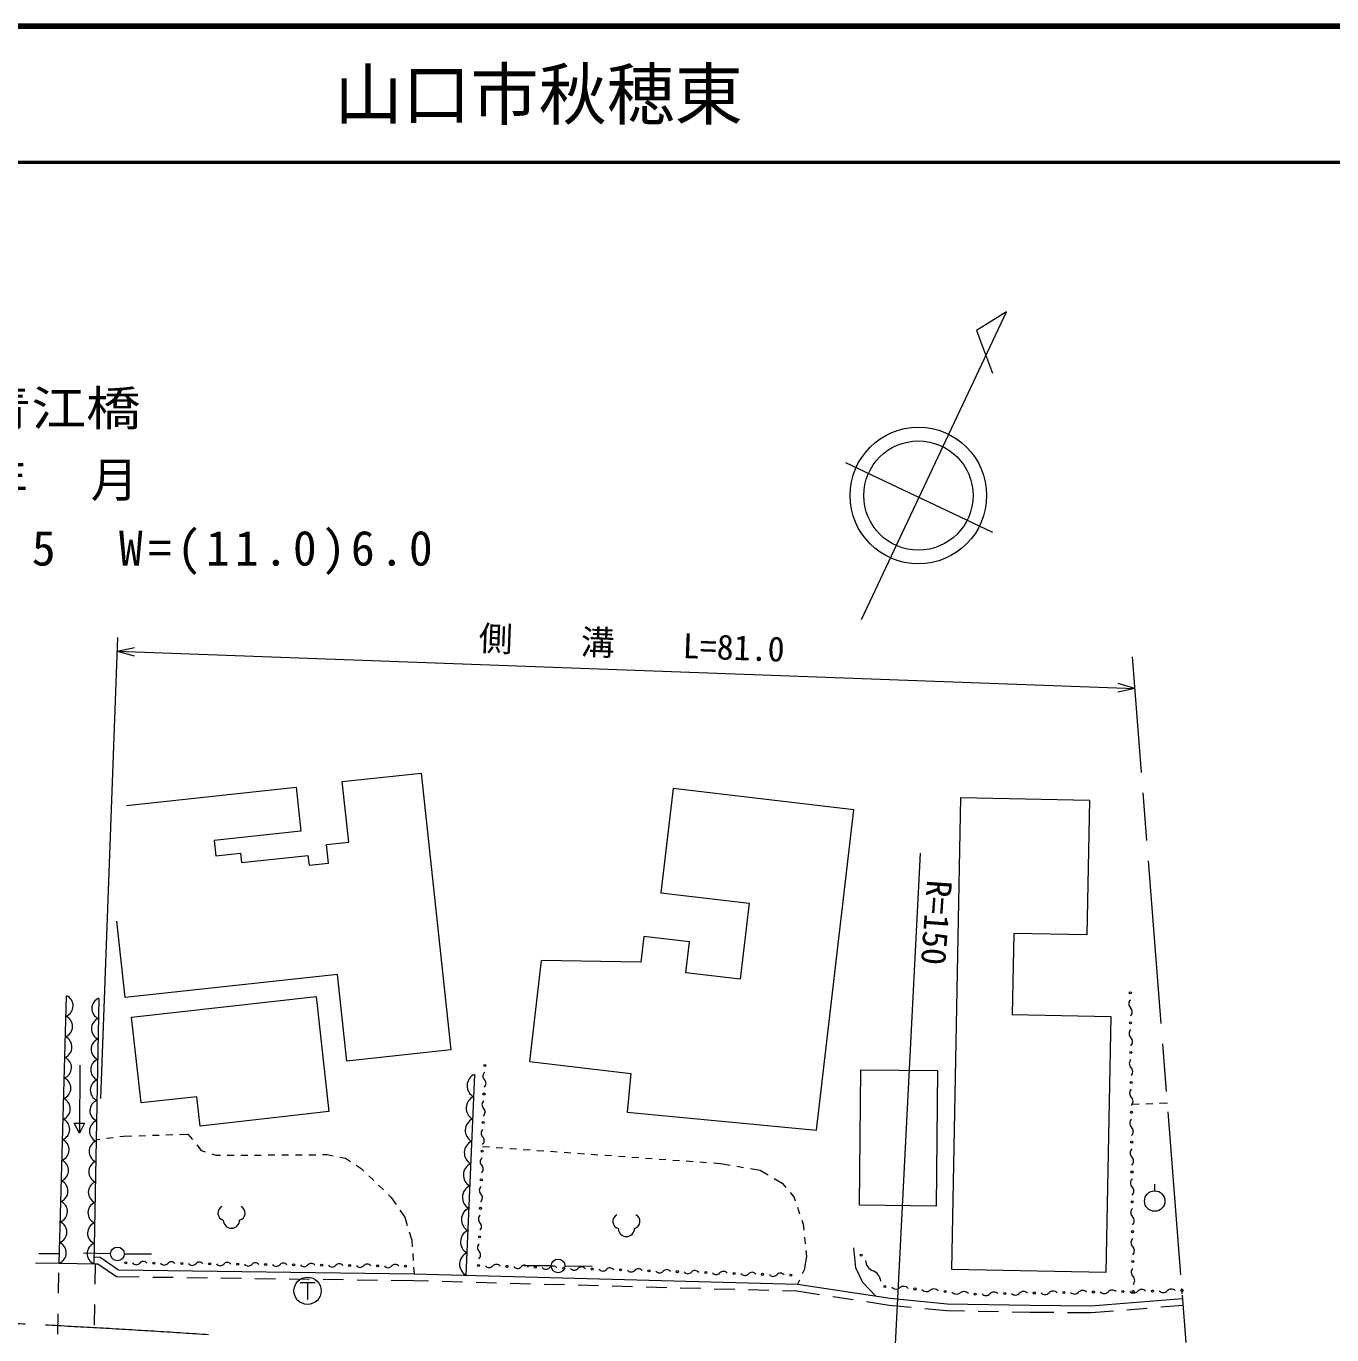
# Model space of a CAD drawing. Units: millimetres, scale not verified. Extents: x 40000 to 680000, y 20000 to 380000.
# Drawn here: x 382387 to 478287, y 283873 to 380000 of the extents above; entities that cross this region are included whole.
import ezdxf
from ezdxf.enums import TextEntityAlignment as Align

# ---------------------------------------------------------------- set-up
doc = ezdxf.new("R2010")
doc.units = ezdxf.units.MM
doc.header["$LTSCALE"] = 1000
doc.linetypes.add('CHAIN', pattern=[18.5, 12, -1.5, 3.5, -1.5])
for name, color, linetype, lineweight in [('M-BGD', 7, 'Continuous', 13), ('M-BGD-EXST', 7, 'Continuous', 13), ('M-BMK', 2, 'CHAIN', 13), ('M-BMK-HTXT', 7, 'Continuous', 13), ('M-BMK-SRVR', 3, 'Continuous', 13), ('M-STR-HTXT', 7, 'Continuous', 13), ('M-STR-STR1', 1, 'Continuous', 13), ('M-TTL', 2, 'Continuous', 140), ('M-TTL-LINE', 7, 'Continuous', 50)]:
    doc.layers.add(name, color=color, linetype=linetype, lineweight=lineweight)
doc.layers.add('M-TTL-TXT', color=7, linetype='Continuous')
doc.styles.add('ＭＳ ゴシック', font='')
doc.styles.get('ＭＳ ゴシック').set_extended_font_data('MS Gothic')

msp = doc.modelspace()

# ---------------------------------------------------------------- linework, layer by layer
at = {"layer": 'M-BGD'}
for p, q in [((405605, 324507), (411387, 325129)), ((411387, 325129), (413573, 304807)), ((389747, 322760), (402217, 324101)), ((402217, 324101), (402564, 320871)), ((406082, 320072), (405605, 324507)), ((429902, 323996), (429009, 316339)), ((443186, 322447), (429902, 323996)), ((450378, 288681), (451045, 323331)), ((451045, 323331), (460476, 323149)), ((460476, 323149), (460286, 313250)), ((440442, 298917), (443186, 322447)), ((402564, 320871), (396188, 320185)), ((396188, 320185), (396310, 319047)), ((396310, 319047), (398135, 319243)), ((398135, 319243), (398208, 318564)), ((404449, 319896), (406082, 320072)), ((404597, 318518), (404449, 319896)), ((398208, 318564), (403085, 319089)), ((403085, 319089), (403163, 318364)), ((403163, 318364), (404597, 318518)), ((429009, 316339), (435480, 315585)), ((435480, 315585), (434828, 309996)), ((389655, 308661), (389053, 314262)), ((427757, 313125), (427537, 311238)), ((431105, 312734), (427757, 313125)), ((430840, 310461), (431105, 312734)), ((454919, 313353), (454805, 307397)), ((460286, 313250), (454919, 313353)), ((420215, 311365), (419350, 303946)), ((427537, 311238), (420215, 311365)), ((405264, 310340), (389655, 308661)), ((405948, 303987), (405264, 310340)), ((434828, 309996), (430840, 310461)), ((384812, 289142), (385358, 308782)), ((387724, 308605), (387350, 289094)), ((390128, 307217), (403676, 308737)), ((403676, 308737), (404625, 300272)), ((390835, 300904), (390128, 307217)), ((454805, 307397), (462055, 307258)), ((462055, 307258), (461693, 288463)), ((413573, 304807), (405948, 303987)), ((419350, 303946), (426795, 303078)), ((386317, 303675), (386292, 298675)), ((415309, 303000), (414684, 288258)), ((426795, 303078), (426522, 300226)), ((443606, 293389), (443699, 303340)), ((443699, 303340), (449327, 303288)), ((449327, 303288), (449234, 293336)), ((394916, 301362), (390835, 300904)), ((395157, 299210), (394916, 301362)), ((465633, 300886), (466205, 300907)), ((404625, 300272), (395157, 299210)), ((426522, 300226), (440442, 298917)), ((463563, 300809), (464134, 300830)), ((464634, 300849), (465134, 300868)), ((385920, 299427), (386670, 299423)), ((386292, 298675), (385920, 299427)), ((386670, 299423), (386292, 298675)), ((387525, 298218), (387790, 298251)), ((388286, 298312), (388782, 298373)), ((389278, 298434), (389543, 298466)), ((389543, 298466), (390157, 298486)), ((390657, 298502), (391156, 298518)), ((391656, 298534), (392156, 298550)), ((392656, 298566), (393155, 298582)), ((393655, 298598), (394269, 298618)), ((394269, 298618), (394600, 298212)), ((394916, 297825), (395247, 297419)), ((395247, 297419), (395541, 297320)), ((396015, 297160), (396308, 297061)), ((396308, 297061), (396658, 297063)), ((397158, 297066), (397658, 297069)), ((398158, 297072), (398657, 297075)), ((399157, 297077), (399657, 297080)), ((400157, 297083), (400657, 297086)), ((401157, 297089), (401657, 297092)), ((402157, 297095), (402657, 297098)), ((403157, 297101), (403657, 297104)), ((404157, 297107), (404507, 297109)), ((404507, 297109), (404933, 297024)), ((415893, 297709), (416408, 297673)), ((416906, 297637), (417405, 297602)), ((417904, 297566), (418403, 297531)), ((418901, 297495), (419400, 297460)), ((419899, 297424), (420398, 297389)), ((420896, 297354), (421395, 297318)), ((421894, 297283), (422393, 297247)), ((422891, 297212), (423390, 297176)), ((423889, 297141), (424387, 297105)), ((424886, 297070), (425385, 297034)), ((405424, 296926), (405850, 296840)), ((405850, 296840), (406209, 296605)), ((406628, 296331), (406987, 296096)), ((406987, 296096), (407192, 295899)), ((425884, 296999), (426382, 296964)), ((426881, 296928), (427380, 296893)), ((427879, 296857), (428377, 296822)), ((428876, 296786), (429375, 296751)), ((429874, 296715), (430372, 296680)), ((430871, 296644), (431370, 296609)), ((431869, 296574), (432367, 296538)), ((432866, 296503), (433381, 296466)), ((433381, 296466), (434099, 296344)), ((434592, 296260), (435085, 296176)), ((435578, 296092), (436295, 295970)), ((407552, 295552), (407913, 295205)), ((436295, 295970), (436887, 295617)), ((437316, 295361), (437907, 295009)), ((408273, 294858), (408633, 294512)), ((408993, 294165), (409198, 293967)), ((437907, 295009), (438177, 294701)), ((438506, 294325), (438776, 294017)), ((465277, 294448), (465277, 294948)), ((409198, 293967), (409553, 293450)), ((438776, 294017), (438876, 293720)), ((439036, 293246), (439197, 292772)), ((449234, 293336), (443606, 293389)), ((409836, 293038), (410190, 292521)), ((410190, 292521), (410376, 291912)), ((439357, 292299), (439458, 292002)), ((410522, 291434), (410707, 290826)), ((439458, 292002), (439502, 291554)), ((410707, 290826), (410741, 290342)), ((439552, 291057), (439601, 290559)), ((383326, 289853), (384831, 289845)), ((388590, 289829), (386590, 289876)), ((387360, 289596), (387824, 289581)), ((387824, 289581), (389178, 288652)), ((389589, 289820), (391589, 289831)), ((410775, 289843), (410810, 289344)), ((439695, 289615), (439530, 288643)), ((439651, 290062), (439695, 289615)), ((443333, 288788), (443168, 290255)), ((383075, 289151), (384812, 289142)), ((387464, 289092), (387662, 289086)), ((387662, 289086), (389020, 288154)), ((389178, 288652), (410878, 288362)), ((410844, 288846), (410878, 288362)), ((420958, 288941), (418958, 288953)), ((421958, 288936), (423958, 288926)), ((439530, 288643), (439392, 288346)), ((443829, 287713), (443333, 288788)), ((461693, 288463), (450378, 288681)), ((389020, 288154), (390695, 288131)), ((391695, 288118), (393194, 288098)), ((394194, 288085), (395694, 288065)), ((396694, 288051), (398194, 288031)), ((399194, 288018), (400694, 287998)), ((401694, 287984), (403194, 287964)), ((404193, 287951), (405693, 287931)), ((406693, 287918), (408193, 287898)), ((409193, 287884), (410867, 287862)), ((410867, 287862), (411938, 287833)), ((410878, 288362), (439044, 287596)), ((412938, 287806), (414437, 287765)), ((415437, 287738), (416936, 287697)), ((417936, 287670), (419435, 287629)), ((420435, 287602), (421935, 287561)), ((422934, 287534), (424434, 287493)), ((425433, 287466), (426933, 287425)), ((439182, 287893), (439044, 287596)), ((439044, 287596), (445841, 286558)), ((444795, 286717), (443829, 287713)), ((427932, 287398), (429432, 287357)), ((430431, 287330), (431931, 287289)), ((432931, 287262), (434430, 287221)), ((435430, 287194), (436929, 287153)), ((437929, 287126), (438999, 287097)), ((438999, 287097), (440660, 286843)), ((441648, 286692), (443131, 286466)), ((445841, 286558), (450045, 286160)), ((460587, 286007), (467326, 286552)), ((444119, 286315), (445779, 286061)), ((445779, 286061), (447400, 285908)), ((448396, 285814), (450017, 285661)), ((450017, 285661), (451316, 285636)), ((450045, 286160), (456121, 286043)), ((452316, 285616), (453815, 285588)), ((454815, 285568), (456114, 285543)), ((456114, 285543), (457860, 285529)), ((456121, 286043), (460587, 286007)), ((458860, 285521), (460605, 285507)), ((460605, 285507), (462242, 285639)), ((463238, 285719), (464733, 285840)), ((465730, 285921), (467366, 286053))]:
    msp.add_line(p, q, dxfattribs=at)
for centre, radius in [((463487, 308988), 75), ((463507, 306796), 75), ((463528, 304604), 75), ((416081, 303661), 75), ((463548, 302411), 75), ((416014, 301561), 75), ((463569, 300219), 75), ((415948, 299462), 75), ((463589, 298027), 75), ((415882, 297363), 75), ((415815, 295264), 75), ((463609, 295834), 75), ((465277, 293698), 750), ((415749, 293164), 75), ((463630, 293642), 75), ((463650, 291450), 75), ((389089, 289817), 500), ((415682, 291065), 75), ((421458, 288938), 500), ((443723, 289720), 75), ((389701, 289159), 75), ((391757, 289134), 75), ((393812, 289109), 75), ((395868, 289084), 75), ((397923, 289059), 75), ((399979, 289035), 75), ((402034, 289010), 75), ((404090, 288985), 75), ((406145, 288960), 75), ((408200, 288935), 75), ((410256, 288911), 75), ((415616, 288966), 75), ((415616, 288966), 75), ((417701, 288901), 75), ((419787, 288836), 75), ((421873, 288771), 75), ((423958, 288706), 75), ((426044, 288642), 75), ((428130, 288577), 75), ((430215, 288512), 75), ((432301, 288447), 75), ((434386, 288382), 75), ((436472, 288317), 75), ((463671, 289257), 75), ((438558, 288253), 75), ((445459, 287426), 75), ((445459, 287426), 75), ((447671, 287240), 75), ((449882, 287054), 75), ((452094, 286868), 75), ((452094, 286868), 75), ((454263, 286905), 75), ((456433, 286942), 75), ((458603, 286979), 75), ((460773, 287015), 75), ((462943, 287052), 75), ((463691, 287065), 75), ((465113, 287089), 75), ((467283, 287126), 75)]:
    msp.add_circle(centre, radius, dxfattribs=at)
for centre, radius, start, end in [((385016, 308035), 821, 291.42361, 65.38837), ((388023, 307849), 813, 111.56083, 246.24252), ((463787, 308193), 418, 135.03603, 226.03003), ((463207, 307591), 418, 315.03603, 46.03003), ((384974, 306524), 821, 291.42361, 65.38837), ((387994, 306348), 813, 111.56083, 246.24252), ((384932, 305014), 821, 291.42361, 65.38837), ((463808, 306001), 418, 135.03603, 226.03003), ((463227, 305399), 418, 315.03603, 46.03003), ((387966, 304847), 813, 111.56083, 246.24252), ((384890, 303503), 821, 291.42361, 65.38837), ((387937, 303346), 813, 111.56083, 246.24252), ((463828, 303808), 418, 135.03603, 226.03003), ((415696, 302163), 922, 114.80551, 240.33423), ((416296, 302878), 365, 129.31353, 227.06137), ((463248, 303207), 418, 315.03603, 46.03003), ((384848, 301992), 821, 291.42361, 65.38837), ((387908, 301845), 813, 111.56083, 246.24252), ((415799, 302344), 365, 309.31353, 47.06137), ((463849, 301616), 418, 135.03603, 226.03003), ((384806, 300481), 821, 291.42361, 65.38837), ((387879, 300345), 813, 111.56083, 246.24252), ((415627, 300525), 922, 114.80551, 240.33423), ((416230, 300779), 365, 129.31353, 227.06137), ((463268, 301014), 418, 315.03603, 46.03003), ((415732, 300244), 365, 309.31353, 47.06137), ((384764, 298971), 821, 291.42361, 65.38837), ((387850, 298844), 813, 111.56083, 246.24252), ((415557, 298887), 922, 114.80551, 240.33423), ((416164, 298680), 365, 129.31353, 227.06137), ((463869, 299424), 418, 135.03603, 226.03003), ((463289, 298822), 418, 315.03603, 46.03003), ((384722, 297460), 821, 291.42361, 65.38837), ((387822, 297343), 813, 111.56083, 246.24252), ((415488, 297249), 922, 114.80551, 240.33423), ((415666, 298145), 365, 309.31353, 47.06137), ((463889, 297231), 418, 135.03603, 226.03003), ((384680, 295949), 821, 291.42361, 65.38837), ((387793, 295842), 813, 111.56083, 246.24252), ((415418, 295611), 922, 114.80551, 240.33423), ((416097, 296581), 365, 129.31353, 227.06137), ((415600, 296046), 365, 309.31353, 47.06137), ((463309, 296630), 418, 315.03603, 46.03003), ((384638, 294438), 821, 291.42361, 65.38837), ((463910, 295039), 418, 135.03603, 226.03003), ((387764, 294341), 813, 111.56083, 246.24252), ((415349, 293973), 922, 114.80551, 240.33423), ((416031, 294481), 365, 129.31353, 227.06137), ((415533, 293947), 365, 309.31353, 47.06137), ((463329, 294437), 418, 315.03603, 46.03003), ((384596, 292928), 821, 291.42361, 65.38837), ((387735, 292840), 813, 111.56083, 246.24252), ((397003, 292825), 536, 116.08703, 255.33416), ((397931, 292825), 536, 284.66584, 63.91297), ((397467, 292306), 600, 180, 360), ((415279, 292335), 922, 114.80551, 240.33423), ((415964, 292382), 365, 129.31353, 227.06137), ((426008, 292213), 536, 116.08703, 255.33416), ((426937, 292213), 536, 284.66584, 63.91297), ((463930, 292847), 418, 135.03603, 226.03003), ((463350, 292245), 418, 315.03603, 46.03003), ((384554, 291417), 821, 291.42361, 65.38837), ((387707, 291339), 813, 111.56083, 246.24252), ((415209, 290697), 922, 114.80551, 240.33423), ((415467, 291847), 365, 309.31353, 47.06137), ((426472, 291695), 600, 180, 360), ((384512, 289906), 821, 291.42361, 65.38837), ((387678, 289839), 813, 111.56083, 246.24252), ((415898, 290283), 365, 129.31353, 227.06137), ((463951, 290654), 418, 135.03603, 226.03003), ((463370, 290053), 418, 315.03603, 46.03003), ((415140, 289059), 922, 114.80551, 240.33423), ((415400, 289748), 365, 309.31353, 47.06137), ((390468, 289365), 341, 218.61857, 319.99879), ((390990, 288927), 341, 38.61857, 139.99879), ((392523, 289341), 341, 218.61857, 319.99879), ((393046, 288902), 341, 38.61857, 139.99879), ((394579, 289316), 341, 218.61857, 319.99879), ((395101, 288877), 341, 38.61857, 139.99879), ((396634, 289291), 341, 218.61857, 319.99879), ((397157, 288852), 341, 38.61857, 139.99879), ((398690, 289266), 341, 218.61857, 319.99879), ((399212, 288828), 341, 38.61857, 139.99879), ((400745, 289241), 341, 218.61857, 319.99879), ((401268, 288803), 341, 38.61857, 139.99879), ((402801, 289217), 341, 218.61857, 319.99879), ((403323, 288778), 341, 38.61857, 139.99879), ((404856, 289192), 341, 218.61857, 319.99879), ((405379, 288753), 341, 38.61857, 139.99879), ((406911, 289167), 341, 218.61857, 319.99879), ((407434, 288728), 341, 38.61857, 139.99879), ((408967, 289142), 341, 218.61857, 319.99879), ((409489, 288704), 341, 38.61857, 139.99879), ((416394, 289174), 358, 218.80156, 317.63796), ((416923, 288692), 358, 38.80156, 137.63796), ((418480, 289109), 358, 218.80156, 317.63796), ((419009, 288627), 358, 38.80156, 137.63796), ((420566, 289045), 358, 218.80156, 317.63796), ((421094, 288563), 358, 38.80156, 137.63796), ((422651, 288980), 358, 218.80156, 317.63796), ((423180, 288498), 358, 38.80156, 137.63796), ((424737, 288915), 358, 218.80156, 317.63796), ((425265, 288433), 358, 38.80156, 137.63796), ((426822, 288850), 358, 218.80156, 317.63796), ((427351, 288368), 358, 38.80156, 137.63796), ((428908, 288785), 358, 218.80156, 317.63796), ((429437, 288303), 358, 38.80156, 137.63796), ((430994, 288720), 358, 218.80156, 317.63796), ((431522, 288238), 358, 38.80156, 137.63796), ((433079, 288656), 358, 218.80156, 317.63796), ((433608, 288174), 358, 38.80156, 137.63796), ((435694, 288109), 358, 38.80156, 137.63796), ((437779, 288044), 358, 38.80156, 137.63796), ((444960, 289441), 943, 187.28518, 246.94854), ((444222, 287705), 943, 7.28518, 66.94854), ((463971, 288462), 418, 135.03603, 226.03003), ((435165, 288591), 358, 218.80156, 317.63796), ((437251, 288526), 358, 218.80156, 317.63796), ((446843, 287000), 434, 40.59825, 129.78584), ((463391, 287860), 418, 315.03603, 46.03003), ((446287, 287667), 434, 220.59825, 309.78584), ((448499, 287481), 434, 220.59825, 309.78584), ((449054, 286814), 434, 40.59825, 129.78584), ((450710, 287295), 434, 220.59825, 309.78584), ((451266, 286628), 434, 40.59825, 129.78584), ((452881, 287161), 405, 224.69802, 317.24478), ((453476, 286612), 405, 44.69802, 137.24478), ((455051, 287198), 405, 224.69802, 317.24478), ((455646, 286649), 405, 44.69802, 137.24478), ((457221, 287235), 405, 224.69802, 317.24478), ((457815, 286685), 405, 44.69802, 137.24478), ((459391, 287272), 405, 224.69802, 317.24478), ((459985, 286722), 405, 44.69802, 137.24478), ((461561, 287309), 405, 224.69802, 317.24478), ((462155, 286759), 405, 44.69802, 137.24478), ((463731, 287345), 405, 224.69802, 317.24478), ((464325, 286796), 405, 44.69802, 137.24478), ((465900, 287382), 405, 224.69802, 317.24478), ((466495, 286833), 405, 44.69802, 137.24478)]:
    msp.add_arc(centre, radius, start, end, dxfattribs=at)
at = {"layer": 'M-BGD-EXST'}
for p, q in [((402506, 287709), (403606, 287709)), ((403056, 287709), (403056, 286459))]:
    msp.add_line(p, q, dxfattribs=at)
msp.add_circle((403056, 287109), 1000, dxfattribs=at)
at = {"layer": 'M-BMK'}
msp.add_line((471518, 232957), (463642, 333684), dxfattribs=at)
msp.add_arc((341441, -531289), 816972, 86.18618, 87.24235, dxfattribs=at)
at = {"layer": 'M-BMK-HTXT'}
msp.add_line((467302, 286873), (467271, 287272), dxfattribs=at)
at = {"layer": 'M-BMK-SRVR'}
for p, q in [((443750, 336406), (454389, 359029)), ((454389, 359029), (452184, 357652)), ((452184, 357652), (453353, 354508)), ((442572, 347952), (453369, 342834)), ((446150, 281531), (448072, 319263))]:
    msp.add_line(p, q, dxfattribs=at)
for radius in [5016, 4013]:
    msp.add_circle((447919, 345523), radius, dxfattribs=at)
at = {"layer": 'M-STR-HTXT'}
for p, q in [((387874, 301239), (389119, 335098)), ((389082, 334099), (390343, 334365)), ((389082, 334099), (463824, 331352)), ((389082, 334099), (390320, 333741)), ((463824, 331352), (462586, 331710)), ((463824, 331352), (462563, 331086))]:
    msp.add_line(p, q, dxfattribs=at)
at = {"layer": 'M-STR-STR1'}
for p, q in [((384770, 286924), (384798, 288423)), ((384812, 289142), (387464, 289092)), ((387464, 289092), (387435, 287592)), ((387407, 286093), (387379, 284593)), ((384714, 283924), (384742, 285424))]:
    msp.add_line(p, q, dxfattribs=at)
at = {"layer": 'M-TTL'}
msp.add_line((680000, 380000), (40000, 380000), dxfattribs=at)
at = {"layer": 'M-TTL-LINE'}
msp.add_line((40000, 370000), (680000, 370000), dxfattribs=at)

# ---------------------------------------------------------------- texts
at = {"layer": 'M-BMK-SRVR', "style": 'ＭＳ ゴシック'}
msp.add_text('R=150', height=1833, rotation=265.808, dxfattribs=at).set_placement((449478, 317261), align=Align.MIDDLE_LEFT)
at = {"layer": 'M-STR-HTXT', "style": 'ＭＳ ゴシック', "width": 1.15}
msp.add_text('橋\u3000\u3000名\u3000\u3000第一青江橋', height=2566, dxfattribs=at).set_placement((346534, 349886), align=Align.BOTTOM_LEFT)
at = {"layer": 'M-STR-HTXT', "style": 'ＭＳ ゴシック'}
msp.add_text('側\u3000\u3000溝\u3000\u3000L=81.0', height=1833, rotation=357.895, dxfattribs=at).set_placement((426808, 333177), align=Align.BOTTOM_CENTER)
at = {"layer": 'M-STR-HTXT', "char_height": 2566, "attachment_point": 7, "style": 'ＭＳ ゴシック'}
for s, insert in [('\\T1.16;架橋年月\u3000昭和18年\u3000月', (346534, 345119)), ('\\T1.22;橋長・幅員\u3000\\~L=2.5\u3000W=(11.0)6.0', (346534, 339694))]:
    msp.add_mtext(s, dxfattribs=dict(at, insert=insert))
at = {"layer": 'M-TTL-TXT', "style": 'ＭＳ ゴシック'}
msp.add_text('山口市秋穂東', height=3666, dxfattribs=at).set_placement((405024, 375000), align=Align.MIDDLE_LEFT)

doc.saveas('drawing.dxf')
